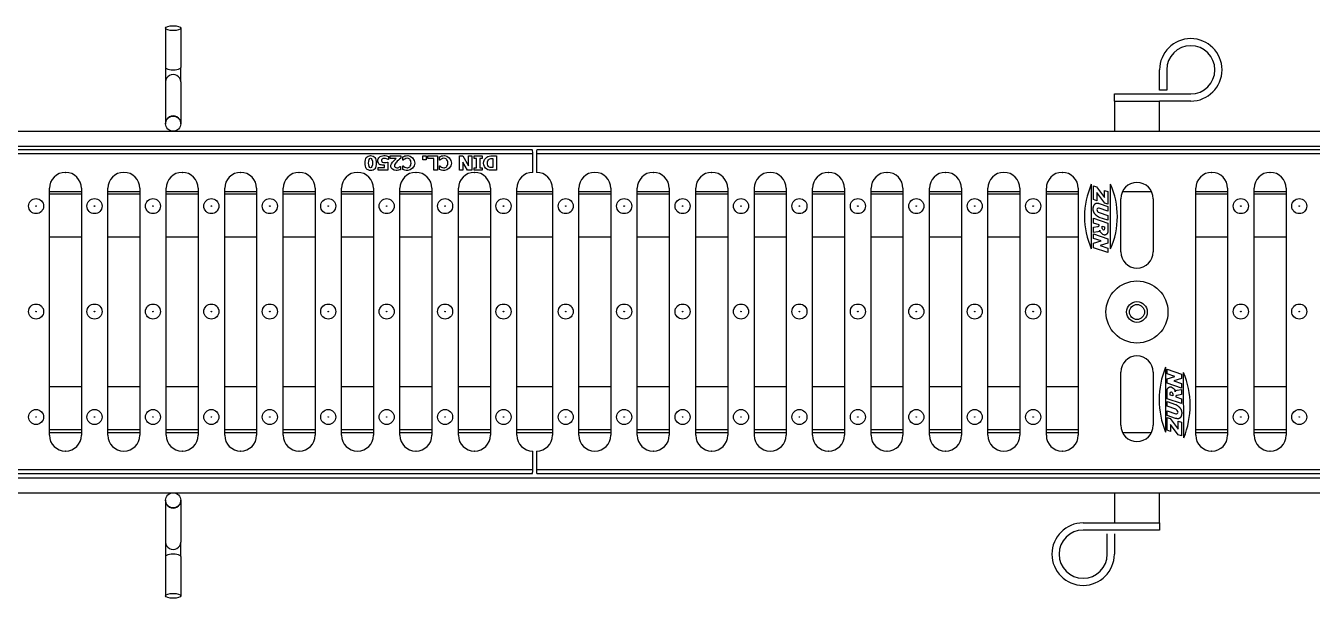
# Model space of a CAD drawing. Header units: inches. Extents: x 72 to 245, y 42 to 80.
# Drawn here: x 190.42 to 211.78, y 70.13 to 79.63 of the extents above; entities that cross this region are included whole.
import ezdxf

# ---------------------------------------------------------------- set-up
doc = ezdxf.new("R2010")
doc.units = ezdxf.units.IN
doc.header["$MEASUREMENT"] = 0
for name, color, linetype in [('Frame', 1, 'Continuous'), ('grate', 40, 'Continuous'), ('Trench', 132, 'Continuous')]:
    doc.layers.add(name, color=color, linetype=linetype)

msp = doc.modelspace()

# ---------------------------------------------------------------- linework, layer by layer
at = {"layer": 'Frame', "color": 7}
for p, q in [((192.7416445, 79.5947892), (192.7416445, 78.9437747)), ((192.9916445, 79.5947892), (192.9916445, 78.9437747)), ((192.7416445, 78.9437747), (192.7416445, 78.7059554)), ((192.9916445, 78.7059554), (192.9916445, 78.9437747)), ((209.2416445, 78.5654403), (209.2416445, 78.9029403)), ((209.3601445, 78.9029403), (209.3601445, 78.5654403)), ((192.7416445, 78.7059554), (192.7416445, 78.0193909)), ((192.9916445, 78.7059554), (192.9916445, 78.0193909)), ((208.4916445, 78.3844403), (208.4916445, 78.5029403)), ((208.4916445, 78.5029403), (209.7601445, 78.5029403)), ((208.4916445, 78.3844403), (209.2416445, 78.3844403)), ((208.4916445, 78.3844403), (208.4916445, 77.8844403)), ((208.4916445, 78.3844403), (209.2416445, 78.3844403)), ((209.3601445, 78.5654403), (209.2416445, 78.5654403)), ((209.2416445, 77.8844403), (209.2416445, 78.3844403)), ((209.7601445, 78.3844403), (209.2416445, 78.3844403)), ((192.7416445, 78.0193909), (192.7416445, 78.0094403)), ((192.9916445, 78.0094403), (192.9916445, 78.0193909)), ((118.8666445, 77.8844403), (238.8666445, 77.8844403)), ((118.8666445, 77.6344403), (238.8666445, 77.6344403)), ((190.8118945, 76.8844403), (191.3418945, 76.8844403)), ((191.7818945, 76.8844403), (192.3118945, 76.8844403)), ((192.7518945, 76.8844403), (193.2818945, 76.8844403)), ((193.7218945, 76.8844403), (194.2518945, 76.8844403)), ((194.6918945, 76.8844403), (195.2218945, 76.8844403)), ((195.6618945, 76.8844403), (196.1918945, 76.8844403)), ((196.6318945, 76.8844403), (197.1618945, 76.8844403)), ((197.6018945, 76.8844403), (198.1318945, 76.8844403)), ((198.5718945, 76.8844403), (199.1618945, 76.8844403)), ((199.6018945, 76.8844403), (200.1318945, 76.8844403)), ((200.5718945, 76.8844403), (201.1018945, 76.8844403)), ((201.5418945, 76.8844403), (202.0718945, 76.8844403)), ((202.5118945, 76.8844403), (203.0418945, 76.8844403)), ((203.4818945, 76.8844403), (204.0118945, 76.8844403)), ((204.4518945, 76.8844403), (204.9818945, 76.8844403)), ((205.4218945, 76.8844403), (205.9518945, 76.8844403)), ((206.3918945, 76.8844403), (206.9218945, 76.8844403)), ((207.3618945, 76.8844403), (207.8918945, 76.8844403)), ((208.6250268, 76.8844403), (209.1087623, 76.8844403)), ((209.8418945, 76.8844403), (210.3718945, 76.8844403)), ((210.8118945, 76.8844403), (211.3418945, 76.8844403)), ((190.8118945, 72.8844403), (191.3418945, 72.8844403)), ((191.7818945, 72.8844403), (192.3118945, 72.8844403)), ((192.7518945, 72.8844403), (193.2818945, 72.8844403)), ((193.7218945, 72.8844403), (194.2518945, 72.8844403)), ((194.6918945, 72.8844403), (195.2218945, 72.8844403)), ((195.6618945, 72.8844403), (196.1918945, 72.8844403)), ((196.6318945, 72.8844403), (197.1618945, 72.8844403)), ((197.6018945, 72.8844403), (198.1318945, 72.8844403)), ((198.5718945, 72.8844403), (199.1618945, 72.8844403)), ((199.6018945, 72.8844403), (200.1318945, 72.8844403)), ((200.5718945, 72.8844403), (201.1018945, 72.8844403)), ((201.5418945, 72.8844403), (202.0718945, 72.8844403)), ((202.5118945, 72.8844403), (203.0418945, 72.8844403)), ((203.4818945, 72.8844403), (204.0118945, 72.8844403)), ((204.4518945, 72.8844403), (204.9818945, 72.8844403)), ((205.4218945, 72.8844403), (205.9518945, 72.8844403)), ((206.3918945, 72.8844403), (206.9218945, 72.8844403)), ((207.3618945, 72.8844403), (207.8918945, 72.8844403)), ((208.6250268, 72.8844403), (209.1087623, 72.8844403)), ((209.8418945, 72.8844403), (210.3718945, 72.8844403)), ((210.8118945, 72.8844403), (211.3418945, 72.8844403)), ((118.8666445, 72.1344403), (238.8666445, 72.1344403)), ((118.8666445, 71.8844403), (238.8666445, 71.8844403)), ((208.4916445, 71.8844403), (208.4916445, 71.3844403)), ((209.2416445, 71.3844403), (209.2416445, 71.8844403)), ((192.7416445, 71.7594403), (192.7416445, 71.7494897)), ((192.7416445, 71.7494897), (192.7416445, 71.0629252)), ((192.9916445, 71.7494897), (192.9916445, 71.7594403)), ((192.9916445, 71.7494897), (192.9916445, 71.0629252)), ((207.9731445, 71.3844403), (208.4916445, 71.3844403)), ((208.4916445, 71.3844403), (209.2416445, 71.3844403)), ((208.4916445, 71.3844403), (209.2416445, 71.3844403)), ((209.2416445, 71.3844403), (209.2416445, 71.2659403)), ((209.2416445, 71.2659403), (207.9731445, 71.2659403)), ((208.3731445, 70.8659403), (208.3731445, 71.2034403)), ((208.4916445, 71.2034403), (208.4916445, 70.8659403)), ((192.7416445, 71.0629252), (192.7416445, 70.8251059)), ((192.9916445, 70.8251059), (192.9916445, 71.0629252)), ((192.7416445, 70.8251059), (192.7416445, 70.1740914)), ((192.9916445, 70.8251059), (192.9916445, 70.1740914))]:
    msp.add_line(p, q, dxfattribs=at)
for centre in [(192.8666445, 78.0094403), (192.8666445, 71.7594403)]:
    msp.add_circle(centre, 0.125, dxfattribs=at)
for centre, radius, start, end in [((209.7601445, 78.9029403), 0.5185, 270, 180), ((209.7601445, 78.9029403), 0.4, 270, 180), ((207.9731445, 70.8659403), 0.5185, 90, 0), ((207.9731445, 70.8659403), 0.4, 90, 0)]:
    msp.add_arc(centre, radius, start, end, dxfattribs=at)
for centre, major_axis in [((192.8666445, 79.5947892), (0.125, 0)), ((192.8666445, 70.1740914), (-0.125, 0))]:
    msp.add_ellipse(centre, major_axis=major_axis, ratio=0.3214394653, dxfattribs=at)
for centre, ratio, start_param, end_param in [((192.8666445, 78.9437747), 0.3214394653, 3.1415926536, 6.2831853072), ((192.8666445, 78.7059554), 0.9469301295, 0, 3.1415926536), ((192.8666445, 78.0193909), 0.9469301295, 0, 3.1415926536), ((192.8666445, 71.7494897), 0.9469301295, 3.1415926536, 6.2831853072), ((192.8666445, 71.0629252), 0.9469301295, 3.1415926536, 6.2831853072), ((192.8666445, 70.8251059), 0.3214394653, 0, 3.1415926536)]:
    msp.add_ellipse(centre, major_axis=(0.125, 0), ratio=ratio, start_param=start_param, end_param=end_param, dxfattribs=at)
at = {"layer": 'grate', "color": 7}
for p, q in [((198.8282775, 77.5764618), (178.9055116, 77.5764618)), ((218.8282775, 77.5764618), (198.9055116, 77.5764618)), ((178.8981445, 77.5164618), (198.8356445, 77.5164618)), ((196.3725468, 77.281001), (196.3725468, 77.3208713)), ((196.424281, 77.3704661), (196.4295323, 77.3704661)), ((196.4295323, 77.3704661), (196.4295323, 77.2356849)), ((196.4398402, 77.4138373), (196.4343945, 77.4138373)), ((196.4398402, 77.4661549), (196.4398402, 77.4138373)), ((196.4686246, 77.4303689), (196.4686246, 77.4756849)), ((196.4686246, 77.4756849), (196.6450266, 77.4756849)), ((196.5703426, 77.4303689), (196.4686246, 77.4303689)), ((196.6450266, 77.4756849), (196.6450266, 77.4365925)), ((196.6800347, 77.4033348), (196.6800347, 77.4597368)), ((196.6854804, 77.4033348), (196.6800347, 77.4033348)), ((197.0094998, 77.4122813), (197.0094998, 77.4756849)), ((197.0094998, 77.4756849), (197.0664853, 77.4756849)), ((197.0664853, 77.4122813), (197.0094998, 77.4122813)), ((197.0664853, 77.4756849), (197.0664853, 77.4122813)), ((197.0933248, 77.4299799), (197.0933248, 77.4756849)), ((197.0933248, 77.4756849), (197.2533896, 77.4756849)), ((197.1930979, 77.4299799), (197.0933248, 77.4299799)), ((197.1930979, 77.2356849), (197.1930979, 77.4299799)), ((197.2533896, 77.4756849), (197.2533896, 77.2356849)), ((197.2889812, 77.4033348), (197.2889812, 77.4597368)), ((197.2944269, 77.4033348), (197.2889812, 77.4033348)), ((197.6192243, 77.2356849), (197.6192243, 77.4756849)), ((197.6192243, 77.4756849), (197.6771822, 77.4756849)), ((197.7508937, 77.2356849), (197.6742648, 77.373189)), ((197.6742648, 77.373189), (197.6742648, 77.2356849)), ((197.6771822, 77.4756849), (197.7697592, 77.308424)), ((197.7697592, 77.308424), (197.7697592, 77.4756849)), ((197.7697592, 77.4756849), (197.8247997, 77.4756849)), ((197.8247997, 77.4756849), (197.8247997, 77.2356849)), ((197.8648645, 77.4338697), (197.8648645, 77.4756849)), ((197.8648645, 77.4756849), (197.9940055, 77.4756849)), ((197.8992892, 77.4338697), (197.8648645, 77.4338697)), ((197.8992892, 77.2775001), (197.8992892, 77.4338697)), ((197.9940055, 77.4338697), (197.9595809, 77.4338697)), ((197.9595809, 77.4338697), (197.9595809, 77.2775001)), ((197.9940055, 77.4756849), (197.9940055, 77.4338697)), ((198.1591271, 77.4756849), (198.2342, 77.4756849)), ((198.1727413, 77.4307578), (198.1739083, 77.4307578)), ((198.1739083, 77.4307578), (198.1739083, 77.2804175)), ((198.2342, 77.4756849), (198.2342, 77.2356849)), ((198.8356445, 77.2012403), (198.8356445, 77.5164618)), ((198.8981445, 77.5164618), (218.8356445, 77.5164618)), ((198.8981445, 77.5164618), (198.8981445, 77.2012403)), ((191.0749193, 77.2012403), (191.0788698, 77.2012403)), ((192.0449193, 77.2012403), (192.0488698, 77.2012403)), ((193.0149193, 77.2012403), (193.0188698, 77.2012403)), ((193.9849193, 77.2012403), (193.9888698, 77.2012403)), ((194.9549193, 77.2012403), (194.9588698, 77.2012403)), ((195.9249193, 77.2012403), (195.9288698, 77.2012403)), ((196.2704399, 77.2356849), (196.2704399, 77.281001)), ((196.2704399, 77.281001), (196.3725468, 77.281001)), ((196.4295323, 77.2356849), (196.2704399, 77.2356849)), ((196.6345242, 77.2983105), (196.6391919, 77.2983105)), ((196.6391919, 77.2983105), (196.6391919, 77.2459929)), ((196.6800347, 77.2510496), (196.6800347, 77.3082295)), ((196.6800347, 77.3082295), (196.6860639, 77.3082295)), ((196.8949193, 77.2012403), (196.8988698, 77.2012403)), ((197.2533896, 77.2356849), (197.1930979, 77.2356849)), ((197.2889812, 77.2510496), (197.2889812, 77.3082295)), ((197.2889812, 77.3082295), (197.2950104, 77.3082295)), ((197.6742648, 77.2356849), (197.6192243, 77.2356849)), ((197.8247997, 77.2356849), (197.7508937, 77.2356849)), ((197.8648645, 77.2356849), (197.8648645, 77.2775001)), ((197.8648645, 77.2775001), (197.8992892, 77.2775001)), ((197.9940055, 77.2356849), (197.8648645, 77.2356849)), ((197.8649193, 77.2012403), (197.8688698, 77.2012403)), ((197.9595809, 77.2775001), (197.9940055, 77.2775001)), ((197.9940055, 77.2775001), (197.9940055, 77.2356849)), ((198.2342, 77.2356849), (198.159905, 77.2356849)), ((198.1739083, 77.2804175), (198.1727413, 77.2804175)), ((198.8349193, 77.2012403), (198.8356445, 77.2012403)), ((198.8981445, 77.2012403), (198.8988698, 77.2012403)), ((199.8649193, 77.2012403), (199.8688698, 77.2012403)), ((200.8349193, 77.2012403), (200.8388698, 77.2012403)), ((201.8049193, 77.2012403), (201.8088698, 77.2012403)), ((202.7749193, 77.2012403), (202.7788698, 77.2012403)), ((203.7449193, 77.2012403), (203.7488698, 77.2012403)), ((204.7149193, 77.2012403), (204.7188698, 77.2012403)), ((205.6849193, 77.2012403), (205.6888698, 77.2012403)), ((206.6549193, 77.2012403), (206.6588698, 77.2012403)), ((207.6249193, 77.2012403), (207.6288698, 77.2012403)), ((210.1049193, 77.2012403), (210.1088698, 77.2012403)), ((211.0749193, 77.2012403), (211.0788698, 77.2012403)), ((190.8118945, 72.840665), (190.8118945, 76.9382156)), ((191.3418945, 76.9382156), (191.3418945, 72.840665)), ((191.7818945, 72.840665), (191.7818945, 76.9382156)), ((192.3118945, 76.9382156), (192.3118945, 72.840665)), ((192.7518945, 72.840665), (192.7518945, 76.9382156)), ((193.2818945, 76.9382156), (193.2818945, 72.840665)), ((193.7218945, 72.840665), (193.7218945, 76.9382156)), ((194.2518945, 76.9382156), (194.2518945, 72.840665)), ((194.6918945, 72.840665), (194.6918945, 76.9382156)), ((195.2218945, 76.9382156), (195.2218945, 72.840665)), ((195.6618945, 72.840665), (195.6618945, 76.9382156)), ((196.1918945, 76.9382156), (196.1918945, 72.840665)), ((196.6318945, 72.840665), (196.6318945, 76.9382156)), ((197.1618945, 76.9382156), (197.1618945, 72.840665)), ((197.6018945, 72.840665), (197.6018945, 76.9382156)), ((198.1318945, 76.9382156), (198.1318945, 72.840665)), ((198.5718945, 72.840665), (198.5718945, 76.9382156)), ((199.1618945, 76.9382156), (199.1618945, 72.840665)), ((199.6018945, 72.840665), (199.6018945, 76.9382156)), ((200.1318945, 76.9382156), (200.1318945, 72.840665)), ((200.5718945, 72.840665), (200.5718945, 76.9382156)), ((201.1018945, 76.9382156), (201.1018945, 72.840665)), ((201.5418945, 72.840665), (201.5418945, 76.9382156)), ((202.0718945, 76.9382156), (202.0718945, 72.840665)), ((202.5118945, 76.9382156), (202.5118945, 72.840665)), ((203.0418945, 76.9382156), (203.0418945, 72.840665)), ((203.4818945, 72.840665), (203.4818945, 76.9382156)), ((204.0118945, 76.9382156), (204.0118945, 72.840665)), ((204.4518945, 72.840665), (204.4518945, 76.9382156)), ((204.9818945, 76.9382156), (204.9818945, 72.840665)), ((205.4218945, 72.840665), (205.4218945, 76.9382156)), ((205.9518945, 76.9382156), (205.9518945, 72.840665)), ((206.3918945, 72.840665), (206.3918945, 76.9382156)), ((206.9218945, 76.9382156), (206.9218945, 72.840665)), ((207.3618945, 72.840665), (207.3618945, 76.9382156)), ((207.8918945, 76.9382156), (207.8918945, 72.840665)), ((208.1087148, 77.0039439), (208.1087148, 75.932108)), ((208.1439313, 76.7488951), (208.1439313, 76.9769867)), ((208.1439313, 76.9769867), (208.1970611, 76.9588951)), ((208.1970611, 76.9588951), (208.3275954, 76.7848493)), ((208.3275954, 76.7848493), (208.3275954, 76.9018722)), ((208.3275954, 76.9018722), (208.3839313, 76.8826355)), ((208.4283718, 75.932108), (208.4283718, 77.0039439)), ((209.8418945, 72.840665), (209.8418945, 76.9382156)), ((210.3718945, 76.9382156), (210.3718945, 72.840665)), ((210.8118945, 72.840665), (210.8118945, 76.9382156)), ((211.3418945, 76.9382156), (211.3418945, 72.840665)), ((208.2007252, 76.7296584), (208.1439313, 76.7488951)), ((208.3328626, 76.6893531), (208.2007252, 76.865231)), ((208.2007252, 76.865231), (208.2007252, 76.7296584)), ((208.2417175, 76.6847729), (208.3839313, 76.6362233)), ((208.3839313, 76.6719485), (208.3328626, 76.6893531)), ((208.3839313, 76.8826355), (208.3839313, 76.6719485)), ((208.5968945, 75.8844403), (208.5968945, 76.7644403)), ((209.1368945, 76.7644403), (209.1368945, 75.8844403)), ((208.3839313, 76.5574447), (208.2385114, 76.6069103)), ((208.2385114, 76.5340859), (208.3839313, 76.4846203)), ((208.3839313, 76.6362233), (208.3839313, 76.5574447)), ((208.3839313, 76.4846203), (208.3839313, 76.4058416)), ((208.1439313, 76.3607271), (208.1439313, 76.4399638)), ((208.1439313, 76.4399638), (208.3839313, 76.358208)), ((208.2385114, 76.3284371), (208.1439313, 76.3607271)), ((208.1439313, 76.2904218), (208.2151527, 76.3046203)), ((208.1439313, 76.2033989), (208.1439313, 76.2904218)), ((208.2385114, 76.325689), (208.2385114, 76.3284371)), ((208.3839313, 76.4058416), (208.2417175, 76.4543913)), ((208.2891221, 76.3112615), (208.3301145, 76.297292)), ((208.2891221, 76.2842386), (208.2891221, 76.3112615)), ((208.3301145, 76.297292), (208.3301145, 76.2688951)), ((208.3839313, 76.358208), (208.3839313, 76.2345439)), ((208.2149237, 76.2143912), (208.1439313, 76.2033989)), ((208.1439313, 76.1067577), (208.1439313, 76.1814141)), ((208.1439313, 76.1814141), (208.3839313, 76.0996584)), ((208.2721756, 76.0630172), (208.1439313, 76.1067577)), ((208.1439313, 76.0247729), (208.2721756, 76.0630172)), ((208.3839313, 76.0996584), (208.3839313, 76.027063)), ((208.1439313, 75.9514905), (208.1439313, 76.0247729)), ((208.3839313, 75.8697348), (208.1439313, 75.9514905)), ((208.3839313, 76.027063), (208.255229, 75.9885897)), ((208.255229, 75.9885897), (208.3839313, 75.9446203)), ((208.3839313, 75.9446203), (208.3839313, 75.8697348)), ((209.33988, 73.967058), (209.33988, 72.8922228)), ((209.3654349, 73.8591673), (209.3654349, 73.9340528)), ((209.3654349, 73.9340528), (209.6054349, 73.8522971)), ((208.5968945, 73.0044403), (208.5968945, 73.8844403)), ((209.1368945, 73.8844403), (209.1368945, 73.0044403)), ((209.4941371, 73.8151978), (209.3654349, 73.8591673)), ((209.3654349, 73.7767246), (209.4941371, 73.8151978)), ((209.3654349, 73.7041291), (209.3654349, 73.7767246)), ((209.6054349, 73.6223734), (209.3654349, 73.7041291)), ((209.6054349, 73.7790146), (209.4771906, 73.7407704)), ((209.4771906, 73.7407704), (209.6054349, 73.6970299)), ((209.6054349, 73.8522971), (209.6054349, 73.7790146)), ((209.6054349, 73.6970299), (209.6054349, 73.6223734)), ((209.6448323, 72.797488), (209.6409122, 73.8821801)), ((209.3654349, 73.4455795), (209.3654349, 73.5692436)), ((209.4192517, 73.5064955), (209.4192517, 73.5348925)), ((209.460244, 73.4925261), (209.4192517, 73.5064955)), ((209.460244, 73.519549), (209.460244, 73.4925261)), ((209.5108547, 73.4780986), (209.5108547, 73.4753505)), ((209.5108547, 73.4753505), (209.6054349, 73.4430604)), ((209.6054349, 73.5133658), (209.5342135, 73.4991673)), ((209.5344425, 73.5893963), (209.6054349, 73.6003887)), ((209.6054349, 73.6003887), (209.6054349, 73.5133658)), ((209.6054349, 73.3638238), (209.3654349, 73.4455795)), ((209.3654349, 73.3979459), (209.5076486, 73.3493963)), ((209.3654349, 73.3191673), (209.3654349, 73.3979459)), ((209.5108547, 73.2697016), (209.3654349, 73.3191673)), ((209.6054349, 73.4430604), (209.6054349, 73.3638238)), ((209.3654349, 73.1675642), (209.3654349, 73.2463429)), ((209.3654349, 73.2463429), (209.5108547, 73.1968772)), ((209.5076486, 73.1190146), (209.3654349, 73.1675642)), ((209.3654349, 73.1318391), (209.4165036, 73.1144345)), ((209.3654349, 72.921152), (209.3654349, 73.1318391)), ((209.4165036, 73.1144345), (209.548641, 72.9385566)), ((209.548641, 72.9385566), (209.548641, 73.0741291)), ((209.548641, 73.0741291), (209.6054349, 73.0548925)), ((209.6054349, 73.0548925), (209.6054349, 72.8268009)), ((209.4217707, 72.9019154), (209.3654349, 72.921152)), ((209.5523051, 72.8448925), (209.4217707, 73.0189383)), ((209.4217707, 73.0189383), (209.4217707, 72.9019154)), ((209.6054349, 72.8268009), (209.5523051, 72.8448925)), ((191.0788698, 72.5776403), (191.0749193, 72.5776403)), ((192.0488698, 72.5776403), (192.0449193, 72.5776403)), ((193.0188698, 72.5776403), (193.0149193, 72.5776403)), ((193.9888698, 72.5776403), (193.9849193, 72.5776403)), ((194.9588698, 72.5776403), (194.9549193, 72.5776403)), ((195.9288698, 72.5776403), (195.9249193, 72.5776403)), ((196.8988698, 72.5776403), (196.8949193, 72.5776403)), ((197.8688698, 72.5776403), (197.8649193, 72.5776403)), ((198.8356445, 72.5776403), (198.8349193, 72.5776403)), ((198.8356445, 72.2624188), (198.8356445, 72.5776403)), ((198.8988698, 72.5776403), (198.8981445, 72.5776403)), ((198.8981445, 72.5776403), (198.8981445, 72.2624188)), ((199.8688698, 72.5776403), (199.8649193, 72.5776403)), ((200.8388698, 72.5776403), (200.8349193, 72.5776403)), ((201.8088698, 72.5776403), (201.8049193, 72.5776403)), ((202.7788698, 72.5776403), (202.7749193, 72.5776403)), ((203.7488698, 72.5776403), (203.7449193, 72.5776403)), ((204.7188698, 72.5776403), (204.7149193, 72.5776403)), ((205.6888698, 72.5776403), (205.6849193, 72.5776403)), ((206.6588698, 72.5776403), (206.6549193, 72.5776403)), ((207.6288698, 72.5776403), (207.6249193, 72.5776403)), ((210.1088698, 72.5776403), (210.1049193, 72.5776403)), ((211.0788698, 72.5776403), (211.0749193, 72.5776403)), ((198.8356445, 72.2624188), (178.8981445, 72.2624188)), ((178.9055116, 72.2024188), (198.8282775, 72.2024188)), ((218.8356445, 72.2624188), (198.8981445, 72.2624188)), ((198.9055116, 72.2024188), (218.8282775, 72.2024188))]:
    msp.add_line(p, q, dxfattribs=at)
for centre, radius in [((190.5906445, 76.6419403), 0.125), ((191.5606445, 76.6419403), 0.125), ((192.5306445, 76.6419403), 0.125), ((193.5006445, 76.6419403), 0.125), ((194.4706445, 76.6419403), 0.125), ((195.4406445, 76.6419403), 0.125), ((196.4106445, 76.6419403), 0.125), ((197.3806445, 76.6419403), 0.125), ((198.3506445, 76.6419403), 0.125), ((199.3831445, 76.6419403), 0.125), ((200.3531445, 76.6419403), 0.125), ((201.3231445, 76.6419403), 0.125), ((202.2931445, 76.6419403), 0.125), ((203.2631445, 76.6419403), 0.125), ((204.2331445, 76.6419403), 0.125), ((205.2031445, 76.6419403), 0.125), ((206.1731445, 76.6419403), 0.125), ((207.1431445, 76.6419403), 0.125), ((210.5906445, 76.6419403), 0.125), ((211.5606445, 76.6419403), 0.125), ((190.5906445, 76.6419403), 0.005), ((191.5606445, 76.6419403), 0.005), ((192.5306445, 76.6419403), 0.005), ((193.5006445, 76.6419403), 0.005), ((194.4706445, 76.6419403), 0.005), ((195.4406445, 76.6419403), 0.005), ((196.4106445, 76.6419403), 0.005), ((197.3806445, 76.6419403), 0.005), ((198.3506445, 76.6419403), 0.005), ((199.3831445, 76.6419403), 0.005), ((200.3531445, 76.6419403), 0.005), ((201.3231445, 76.6419403), 0.005), ((202.2931445, 76.6419403), 0.005), ((203.2631445, 76.6419403), 0.005), ((204.2331445, 76.6419403), 0.005), ((205.2031445, 76.6419403), 0.005), ((206.1731445, 76.6419403), 0.005), ((207.1431445, 76.6419403), 0.005), ((210.5906445, 76.6419403), 0.005), ((211.5606445, 76.6419403), 0.005), ((208.8666445, 74.8844403), 0.515), ((190.5906445, 74.8919403), 0.125), ((191.5606445, 74.8919403), 0.125), ((192.5306445, 74.8919403), 0.125), ((193.5006445, 74.8919403), 0.125), ((194.4706445, 74.8919403), 0.125), ((195.4406445, 74.8919403), 0.125), ((196.4106445, 74.8919403), 0.125), ((197.3806445, 74.8919403), 0.125), ((198.3506445, 74.8919403), 0.125), ((199.3831445, 74.8919403), 0.125), ((200.3531445, 74.8919403), 0.125), ((201.3231445, 74.8919403), 0.125), ((202.2931445, 74.8919403), 0.125), ((203.2631445, 74.8919403), 0.125), ((204.2331445, 74.8919403), 0.125), ((205.2031445, 74.8919403), 0.125), ((206.1731445, 74.8919403), 0.125), ((207.1431445, 74.8919403), 0.125), ((208.8666445, 74.8844403), 0.1719), ((208.8666445, 74.8844403), 0.125), ((210.5906445, 74.8919403), 0.125), ((211.5606445, 74.8919403), 0.125), ((190.5906445, 74.8919403), 0.005), ((191.5606445, 74.8919403), 0.005), ((192.5306445, 74.8919403), 0.005), ((193.5006445, 74.8919403), 0.005), ((194.4706445, 74.8919403), 0.005), ((195.4406445, 74.8919403), 0.005), ((196.4106445, 74.8919403), 0.005), ((197.3806445, 74.8919403), 0.005), ((198.3506445, 74.8919403), 0.005), ((199.3831445, 74.8919403), 0.005), ((200.3531445, 74.8919403), 0.005), ((201.3231445, 74.8919403), 0.005), ((202.2931445, 74.8919403), 0.005), ((203.2631445, 74.8919403), 0.005), ((204.2331445, 74.8919403), 0.005), ((205.2031445, 74.8919403), 0.005), ((206.1731445, 74.8919403), 0.005), ((207.1431445, 74.8919403), 0.005), ((210.5906445, 74.8919403), 0.005), ((211.5606445, 74.8919403), 0.005), ((190.5906445, 73.1419403), 0.125), ((191.5606445, 73.1419403), 0.125), ((192.5306445, 73.1419403), 0.125), ((193.5006445, 73.1419403), 0.125), ((194.4706445, 73.1419403), 0.125), ((195.4406445, 73.1419403), 0.125), ((196.4106445, 73.1419403), 0.125), ((197.3806445, 73.1419403), 0.125), ((198.3506445, 73.1419403), 0.125), ((199.3831445, 73.1419403), 0.125), ((200.3531445, 73.1419403), 0.125), ((201.3231445, 73.1419403), 0.125), ((202.2931445, 73.1419403), 0.125), ((203.2631445, 73.1419403), 0.125), ((204.2331445, 73.1419403), 0.125), ((205.2031445, 73.1419403), 0.125), ((206.1731445, 73.1419403), 0.125), ((207.1431445, 73.1419403), 0.125), ((210.5906445, 73.1419403), 0.125), ((211.5606445, 73.1419403), 0.125), ((190.5906445, 73.1419403), 0.005), ((191.5606445, 73.1419403), 0.005), ((192.5306445, 73.1419403), 0.005), ((193.5006445, 73.1419403), 0.005), ((194.4706445, 73.1419403), 0.005), ((195.4406445, 73.1419403), 0.005), ((196.4106445, 73.1419403), 0.005), ((197.3806445, 73.1419403), 0.005), ((198.3506445, 73.1419403), 0.005), ((199.3831445, 73.1419403), 0.005), ((200.3531445, 73.1419403), 0.005), ((201.3231445, 73.1419403), 0.005), ((202.2931445, 73.1419403), 0.005), ((203.2631445, 73.1419403), 0.005), ((204.2331445, 73.1419403), 0.005), ((205.2031445, 73.1419403), 0.005), ((206.1731445, 73.1419403), 0.005), ((207.1431445, 73.1419403), 0.005), ((210.5906445, 73.1419403), 0.005), ((211.5606445, 73.1419403), 0.005)]:
    msp.add_circle(centre, radius, dxfattribs=at)
for centre, radius, start, end in [((209.319054, 76.468026), 1.3236801, 156.11704002, 203.88295998), ((207.2180325, 76.468026), 1.3236801, 336.11704002, 23.88295998), ((208.8668945, 76.7644403), 0.27, 0, 180), ((208.8668945, 75.8844403), 0.27, 180, 0), ((208.8668945, 73.8844403), 0.27, 0, 180), ((210.6626051, 73.4296404), 1.4277323, 157.88830271, 202.11169729), ((208.3221703, 73.335061), 1.4277323, 337.8815674, 22.53256347), ((208.8668945, 73.0044403), 0.27, 180, 0)]:
    msp.add_arc(centre, radius, start, end, dxfattribs=at)
for centre, major_axis, ratio, start_param, end_param in [((198.8282775, 77.5164618), (0, 0.06), 0.1227845609, 4.7123889804, 6.2831853072), ((198.9055116, 77.5164618), (0, 0.06), 0.1227845609, 0, 1.5707963268), ((191.0788846, 76.9342502), (-0.1901873, 0.1901873), 0.985256536, 5.5052134853, 7.0611571291), ((191.0749044, 76.9342502), (0.1901873, 0.1901873), 0.985256536, 5.5052134853, 7.0611571291), ((192.0488846, 76.9342502), (-0.1901873, 0.1901873), 0.985256536, 5.5052134853, 7.0611571291), ((192.0449044, 76.9342502), (0.1901873, 0.1901873), 0.985256536, 5.5052134853, 7.0611571291), ((193.0188846, 76.9342502), (-0.1901873, 0.1901873), 0.985256536, 5.5052134853, 7.0611571291), ((193.0149044, 76.9342502), (0.1901873, 0.1901873), 0.985256536, 5.5052134853, 7.0611571291), ((193.9888846, 76.9342502), (-0.1901873, 0.1901873), 0.985256536, 5.5052134853, 7.0611571291), ((193.9849044, 76.9342502), (0.1901873, 0.1901873), 0.985256536, 5.5052134853, 7.0611571291), ((194.9588846, 76.9342502), (-0.1901873, 0.1901873), 0.985256536, 5.5052134853, 7.0611571291), ((194.9549044, 76.9342502), (0.1901873, 0.1901873), 0.985256536, 5.5052134853, 7.0611571291), ((195.9288846, 76.9342502), (-0.1901873, 0.1901873), 0.985256536, 5.5052134853, 7.0611571291), ((195.9249044, 76.9342502), (0.1901873, 0.1901873), 0.985256536, 5.5052134853, 7.0611571291), ((196.8988846, 76.9342502), (-0.1901873, 0.1901873), 0.985256536, 5.5052134853, 7.0611571291), ((196.8949044, 76.9342502), (0.1901873, 0.1901873), 0.985256536, 5.5052134853, 7.0611571291), ((197.8688846, 76.9342502), (-0.1901873, 0.1901873), 0.985256536, 5.5052134853, 7.0611571291), ((197.8649044, 76.9342502), (0.1901873, 0.1901873), 0.985256536, 5.5052134853, 7.0611571291), ((198.8388846, 76.9342502), (-0.1901873, 0.1901873), 0.985256536, 5.5052134853, 7.0611571291), ((198.8949044, 76.9342502), (0.1901873, 0.1901873), 0.985256536, 5.5052134853, 7.0611571291), ((199.8688846, 76.9342502), (-0.1901873, 0.1901873), 0.985256536, 5.5052134853, 7.0611571291), ((199.8649044, 76.9342502), (0.1901873, 0.1901873), 0.985256536, 5.5052134853, 7.0611571291), ((200.8388846, 76.9342502), (-0.1901873, 0.1901873), 0.985256536, 5.5052134853, 7.0611571291), ((200.8349044, 76.9342502), (0.1901873, 0.1901873), 0.985256536, 5.5052134853, 7.0611571291), ((201.8088846, 76.9342502), (-0.1901873, 0.1901873), 0.985256536, 5.5052134853, 7.0611571291), ((201.8049044, 76.9342502), (0.1901873, 0.1901873), 0.985256536, 5.5052134853, 7.0611571291), ((202.7788846, 76.9342502), (-0.1901873, 0.1901873), 0.985256536, 5.5052134853, 7.0611571291), ((202.7749044, 76.9342502), (0.1901873, 0.1901873), 0.985256536, 5.5052134853, 7.0611571291), ((203.7488846, 76.9342502), (-0.1901873, 0.1901873), 0.985256536, 5.5052134853, 7.0611571291), ((203.7449044, 76.9342502), (0.1901873, 0.1901873), 0.985256536, 5.5052134853, 7.0611571291), ((204.7188846, 76.9342502), (-0.1901873, 0.1901873), 0.985256536, 5.5052134853, 7.0611571291), ((204.7149044, 76.9342502), (0.1901873, 0.1901873), 0.985256536, 5.5052134853, 7.0611571291), ((205.6888846, 76.9342502), (-0.1901873, 0.1901873), 0.985256536, 5.5052134853, 7.0611571291), ((205.6849044, 76.9342502), (0.1901873, 0.1901873), 0.985256536, 5.5052134853, 7.0611571291), ((206.6588846, 76.9342502), (-0.1901873, 0.1901873), 0.985256536, 5.5052134853, 7.0611571291), ((206.6549044, 76.9342502), (0.1901873, 0.1901873), 0.985256536, 5.5052134853, 7.0611571291), ((207.6288846, 76.9342502), (-0.1901873, 0.1901873), 0.985256536, 5.5052134853, 7.0611571291), ((207.6249044, 76.9342502), (0.1901873, 0.1901873), 0.985256536, 5.5052134853, 7.0611571291), ((210.1088846, 76.9342502), (-0.1901873, 0.1901873), 0.985256536, 5.5052134853, 7.0611571291), ((210.1049044, 76.9342502), (0.1901873, 0.1901873), 0.985256536, 5.5052134853, 7.0611571291), ((211.0788846, 76.9342502), (-0.1901873, 0.1901873), 0.985256536, 5.5052134853, 7.0611571291), ((211.0749044, 76.9342502), (0.1901873, 0.1901873), 0.985256536, 5.5052134853, 7.0611571291), ((191.0788846, 72.8446304), (-0.1901873, -0.1901873), 0.985256536, 5.5052134853, 7.0611571291), ((191.0749044, 72.8446304), (0.1901873, -0.1901873), 0.985256536, 5.5052134853, 7.0611571291), ((192.0488846, 72.8446304), (-0.1901873, -0.1901873), 0.985256536, 5.5052134853, 7.0611571291), ((192.0449044, 72.8446304), (0.1901873, -0.1901873), 0.985256536, 5.5052134853, 7.0611571291), ((193.0188846, 72.8446304), (-0.1901873, -0.1901873), 0.985256536, 5.5052134853, 7.0611571291), ((193.0149044, 72.8446304), (0.1901873, -0.1901873), 0.985256536, 5.5052134853, 7.0611571291), ((193.9888846, 72.8446304), (-0.1901873, -0.1901873), 0.985256536, 5.5052134853, 7.0611571291), ((193.9849044, 72.8446304), (0.1901873, -0.1901873), 0.985256536, 5.5052134853, 7.0611571291), ((194.9588846, 72.8446304), (-0.1901873, -0.1901873), 0.985256536, 5.5052134853, 7.0611571291), ((194.9549044, 72.8446304), (0.1901873, -0.1901873), 0.985256536, 5.5052134853, 7.0611571291), ((195.9288846, 72.8446304), (-0.1901873, -0.1901873), 0.985256536, 5.5052134853, 7.0611571291), ((195.9249044, 72.8446304), (0.1901873, -0.1901873), 0.985256536, 5.5052134853, 7.0611571291), ((196.8988846, 72.8446304), (-0.1901873, -0.1901873), 0.985256536, 5.5052134853, 7.0611571291), ((196.8949044, 72.8446304), (0.1901873, -0.1901873), 0.985256536, 5.5052134853, 7.0611571291), ((197.8688846, 72.8446304), (-0.1901873, -0.1901873), 0.985256536, 5.5052134853, 7.0611571291), ((197.8649044, 72.8446304), (0.1901873, -0.1901873), 0.985256536, 5.5052134853, 7.0611571291), ((198.8388846, 72.8446304), (-0.1901873, -0.1901873), 0.985256536, 5.5052134853, 7.0611571291), ((198.8949044, 72.8446304), (0.1901873, -0.1901873), 0.985256536, 5.5052134853, 7.0611571291), ((199.8688846, 72.8446304), (-0.1901873, -0.1901873), 0.985256536, 5.5052134853, 7.0611571291), ((199.8649044, 72.8446304), (0.1901873, -0.1901873), 0.985256536, 5.5052134853, 7.0611571291), ((200.8388846, 72.8446304), (-0.1901873, -0.1901873), 0.985256536, 5.5052134853, 7.0611571291), ((200.8349044, 72.8446304), (0.1901873, -0.1901873), 0.985256536, 5.5052134853, 7.0611571291), ((201.8088846, 72.8446304), (-0.1901873, -0.1901873), 0.985256536, 5.5052134853, 7.0611571291), ((201.8049044, 72.8446304), (0.1901873, -0.1901873), 0.985256536, 5.5052134853, 7.0611571291), ((202.7788846, 72.8446304), (-0.1901873, -0.1901873), 0.985256536, 5.5052134853, 7.0611571291), ((202.7749044, 72.8446304), (0.1901873, -0.1901873), 0.985256536, 5.5052134853, 7.0611571291), ((203.7488846, 72.8446304), (-0.1901873, -0.1901873), 0.985256536, 5.5052134853, 7.0611571291), ((203.7449044, 72.8446304), (0.1901873, -0.1901873), 0.985256536, 5.5052134853, 7.0611571291), ((204.7188846, 72.8446304), (-0.1901873, -0.1901873), 0.985256536, 5.5052134853, 7.0611571291), ((204.7149044, 72.8446304), (0.1901873, -0.1901873), 0.985256536, 5.5052134853, 7.0611571291), ((205.6888846, 72.8446304), (-0.1901873, -0.1901873), 0.985256536, 5.5052134853, 7.0611571291), ((205.6849044, 72.8446304), (0.1901873, -0.1901873), 0.985256536, 5.5052134853, 7.0611571291), ((206.6588846, 72.8446304), (-0.1901873, -0.1901873), 0.985256536, 5.5052134853, 7.0611571291), ((206.6549044, 72.8446304), (0.1901873, -0.1901873), 0.985256536, 5.5052134853, 7.0611571291), ((207.6288846, 72.8446304), (-0.1901873, -0.1901873), 0.985256536, 5.5052134853, 7.0611571291), ((207.6249044, 72.8446304), (0.1901873, -0.1901873), 0.985256536, 5.5052134853, 7.0611571291), ((210.1088846, 72.8446304), (-0.1901873, -0.1901873), 0.985256536, 5.5052134853, 7.0611571291), ((210.1049044, 72.8446304), (0.1901873, -0.1901873), 0.985256536, 5.5052134853, 7.0611571291), ((211.0788846, 72.8446304), (-0.1901873, -0.1901873), 0.985256536, 5.5052134853, 7.0611571291), ((211.0749044, 72.8446304), (0.1901873, -0.1901873), 0.985256536, 5.5052134853, 7.0611571291), ((198.8282775, 72.2624188), (0, 0.06), 0.1227845609, 3.1415926536, 4.7123889804), ((198.9055116, 72.2624188), (0, 0.06), 0.1227845609, 1.5707963268, 3.1415926536)]:
    msp.add_ellipse(centre, major_axis=major_axis, ratio=ratio, start_param=start_param, end_param=end_param, dxfattribs=at)
for points, degree in [([(196.0512502, 77.3556849), (196.0512502, 77.3868032), (196.0611692, 77.4334807), (196.0722551, 77.4492343)], 3), ([(196.0720606, 77.2633024), (196.0611692, 77.2790561), (196.0512502, 77.325539), (196.0512502, 77.3556849)], 3), ([(196.0722551, 77.4492343), (196.0831465, 77.4647935), (196.1183491, 77.4807416), (196.1436327, 77.4807416)], 3), ([(196.1117365, 77.3556849), (196.1117365, 77.399834), (196.1265177, 77.436398), (196.1436327, 77.436398)], 3), ([(196.1436327, 77.2751663), (196.1263232, 77.2751663), (196.1117365, 77.3111468), (196.1117365, 77.3556849)], 3), ([(196.1436327, 77.4807416), (196.1691109, 77.4807416), (196.204119, 77.4647935), (196.2152049, 77.4488454)], 3), ([(196.1436327, 77.436398), (196.1609423, 77.436398), (196.1757235, 77.399834), (196.1757235, 77.3558794)], 3), ([(196.1757235, 77.3558794), (196.1757235, 77.3111468), (196.1609423, 77.2751663), (196.1436327, 77.2751663)], 3), ([(196.2362097, 77.3556849), (196.2362097, 77.3237886), (196.2262908, 77.2786671), (196.2150104, 77.26233)], 3), ([(196.2152049, 77.4488454), (196.2262908, 77.4330917), (196.2362097, 77.3868032), (196.2362097, 77.3556849)], 3), ([(196.2638272, 77.3943883), (196.2638272, 77.4132538), (196.2766635, 77.4451501), (196.2893053, 77.4566249)], 3), ([(196.2926117, 77.3342911), (196.2789974, 77.3432376), (196.2638272, 77.3729945), (196.2638272, 77.3943883)], 3), ([(196.2893053, 77.4566249), (196.3019472, 77.4680998), (196.3365663, 77.4807416), (196.3618499, 77.4807416)], 3), ([(196.3505695, 77.3200933), (196.33326, 77.3200933), (196.3040865, 77.327095), (196.2926117, 77.3342911)], 3), ([(196.3346214, 77.4233672), (196.3297592, 77.418505), (196.3243134, 77.4066412), (196.3243134, 77.3967222)], 3), ([(196.3243134, 77.3967222), (196.3243134, 77.3881647), (196.3313151, 77.3761063), (196.3369553, 77.372411)], 3), ([(196.3723523, 77.4342587), (196.3630169, 77.4342587), (196.341234, 77.4295909), (196.3346214, 77.4233672)], 3), ([(196.3369553, 77.372411), (196.3451238, 77.3669653), (196.3684626, 77.3638535), (196.3768256, 77.3638535)], 3), ([(196.3725468, 77.3208713), (196.3676846, 77.3204823), (196.3542648, 77.3200933), (196.3505695, 77.3200933)], 3), ([(196.3618499, 77.4807416), (196.3886895, 77.4805471), (196.4271984, 77.4717951), (196.4398402, 77.4661549)], 3), ([(196.4093053, 77.4264791), (196.4007478, 77.4297854), (196.3830493, 77.4342587), (196.3723523, 77.4342587)], 3), ([(196.3768256, 77.3638535), (196.3900509, 77.3638535), (196.41514, 77.3681322), (196.424281, 77.3704661)], 3), ([(196.4343945, 77.4138373), (196.4297267, 77.4163656), (196.4184464, 77.4229783), (196.4093053, 77.4264791)], 3), ([(196.4791271, 77.3035617), (196.4791271, 77.3247611), (196.4991595, 77.3656039), (196.5223037, 77.3889426)], 3), ([(196.5223037, 77.3889426), (196.5368904, 77.4033348), (196.5643135, 77.4257011), (196.5703426, 77.4303689)], 3), ([(196.5734545, 77.3729945), (196.5557559, 77.354518), (196.5400023, 77.326317), (196.5400023, 77.3115358)], 3), ([(196.6450266, 77.4365925), (196.6226603, 77.4186995), (196.5868742, 77.3871922), (196.5734545, 77.3729945)], 3), ([(196.6800347, 77.4597368), (196.6866473, 77.4628486), (196.7039569, 77.4706282), (196.7132924, 77.473351)], 3), ([(196.710375, 77.4225893), (196.7022065, 77.4177271), (196.6899536, 77.4074191), (196.6854804, 77.4033348)], 3), ([(196.7512178, 77.4354256), (196.739354, 77.4354256), (196.7177656, 77.4274515), (196.710375, 77.4225893)], 3), ([(196.7132924, 77.473351), (196.7245728, 77.4768518), (196.7442162, 77.4803527), (196.7613313, 77.4803527)], 3), ([(196.794978, 77.4183105), (196.7856425, 77.4274515), (196.7626927, 77.4354256), (196.7512178, 77.4354256)], 3), ([(196.8788029, 77.3558794), (196.8788029, 77.298894), (196.8152049, 77.2310172), (196.7611368, 77.2310172)], 3), ([(196.7613313, 77.4803527), (196.8153994, 77.4803527), (196.8788029, 77.4150042), (196.8788029, 77.3558794)], 3), ([(196.8165663, 77.3560739), (196.8165663, 77.3784402), (196.8047024, 77.408975), (196.794978, 77.4183105)], 3), ([(196.7961449, 77.2944207), (196.8050914, 77.3035617), (196.8165663, 77.3348745), (196.8165663, 77.3560739)], 3), ([(197.2889812, 77.4597368), (197.2955939, 77.4628486), (197.3129034, 77.4706282), (197.3222389, 77.473351)], 3), ([(197.3193216, 77.4225893), (197.311153, 77.4177271), (197.2989002, 77.4074191), (197.2944269, 77.4033348)], 3), ([(197.3601644, 77.4354256), (197.3483005, 77.4354256), (197.3267122, 77.4274515), (197.3193216, 77.4225893)], 3), ([(197.3222389, 77.473351), (197.3335193, 77.4768518), (197.3531627, 77.4803527), (197.3702778, 77.4803527)], 3), ([(197.4039245, 77.4183105), (197.394589, 77.4274515), (197.3716392, 77.4354256), (197.3601644, 77.4354256)], 3), ([(197.4877494, 77.3558794), (197.4877494, 77.298894), (197.4241514, 77.2310172), (197.3700833, 77.2310172)], 3), ([(197.3702778, 77.4803527), (197.4243459, 77.4803527), (197.4877494, 77.4150042), (197.4877494, 77.3558794)], 3), ([(197.4255128, 77.3560739), (197.4255128, 77.3784402), (197.413649, 77.408975), (197.4039245, 77.4183105)], 3), ([(197.4050914, 77.2944207), (197.4140379, 77.3035617), (197.4255128, 77.3348745), (197.4255128, 77.3560739)], 3), ([(198.0200671, 77.3558794), (198.0200671, 77.3895261), (198.049435, 77.4424272), (198.0718013, 77.4566249)], 3), ([(198.0710234, 77.2545504), (198.0474901, 77.2697206), (198.0200671, 77.3210658), (198.0200671, 77.3558794)], 3), ([(198.0718013, 77.4566249), (198.0904723, 77.4686833), (198.1344269, 77.4756849), (198.1591271, 77.4756849)], 3), ([(198.0819148, 77.3554904), (198.0819148, 77.3792181), (198.0972794, 77.4120869), (198.1120606, 77.4214224)], 3), ([(198.114978, 77.2883916), (198.0982519, 77.2979215), (198.0819148, 77.3317627), (198.0819148, 77.3554904)], 3), ([(198.1120606, 77.4214224), (198.1247025, 77.4293964), (198.1525144, 77.4307578), (198.1727413, 77.4307578)], 3), ([(196.1436327, 77.2308227), (196.1177656, 77.2308227), (196.0831465, 77.2471598), (196.0720606, 77.2633024)], 3), ([(196.2150104, 77.26233), (196.20373, 77.2463818), (196.1681384, 77.2308227), (196.1436327, 77.2308227)], 3), ([(196.5658694, 77.2310172), (196.5230817, 77.2310172), (196.4791271, 77.2691371), (196.4791271, 77.3035617)], 3), ([(196.5400023, 77.3115358), (196.5400023, 77.2948097), (196.5600347, 77.2769167), (196.5779277, 77.2769167)], 3), ([(196.6391919, 77.2459929), (196.6290784, 77.2411306), (196.5859018, 77.2310172), (196.5658694, 77.2310172)], 3), ([(196.5779277, 77.2769167), (196.5870687, 77.2769167), (196.6034058, 77.2813899), (196.6117689, 77.2848907)], 3), ([(196.6117689, 77.2848907), (196.6199374, 77.288586), (196.6316068, 77.2963656), (196.6345242, 77.2983105)], 3), ([(196.7134869, 77.2370463), (196.7053183, 77.2395747), (196.6860639, 77.2479377), (196.6800347, 77.2510496)], 3), ([(196.6860639, 77.3082295), (196.6905371, 77.3043397), (196.7037624, 77.2934483), (196.7121254, 77.2883916)], 3), ([(196.7121254, 77.2883916), (196.7204885, 77.2831403), (196.7405209, 77.2759442), (196.7516068, 77.2759442)], 3), ([(196.7611368, 77.2310172), (196.7469391, 77.2310172), (196.7239893, 77.2343235), (196.7134869, 77.2370463)], 3), ([(196.7516068, 77.2759442), (196.7646376, 77.2759442), (196.7862259, 77.2841128), (196.7961449, 77.2944207)], 3), ([(197.3224334, 77.2370463), (197.3142648, 77.2395747), (197.2950104, 77.2479377), (197.2889812, 77.2510496)], 3), ([(197.2950104, 77.3082295), (197.2994836, 77.3043397), (197.3127089, 77.2934483), (197.321072, 77.2883916)], 3), ([(197.321072, 77.2883916), (197.329435, 77.2831403), (197.3494674, 77.2759442), (197.3605533, 77.2759442)], 3), ([(197.3700833, 77.2310172), (197.3558856, 77.2310172), (197.3329358, 77.2343235), (197.3224334, 77.2370463)], 3), ([(197.3605533, 77.2759442), (197.3735841, 77.2759442), (197.3951725, 77.2841128), (197.4050914, 77.2944207)], 3), ([(198.159905, 77.2356849), (198.1346214, 77.2356849), (198.0904723, 77.2421031), (198.0710234, 77.2545504)], 3), ([(198.1727413, 77.2804175), (198.1540704, 77.2804175), (198.1272308, 77.2817789), (198.114978, 77.2883916)], 3), ([(208.1400382, 76.598208), (208.1400382, 76.6158416), (208.1448473, 76.6550019), (208.1597328, 76.6781317), (208.1867557, 76.6923302), (208.2011832, 76.6916432)], 5), ([(208.2011832, 76.6916432), (208.2238549, 76.6907271), (208.2417175, 76.6847729)], 2), ([(208.1478244, 76.5487424), (208.1400382, 76.568208), (208.1400382, 76.598208)], 2), ([(208.2417175, 76.4543913), (208.2204198, 76.4614905), (208.1824046, 76.4878264), (208.1537786, 76.5262996), (208.1478244, 76.5487424)], 4), ([(208.2385114, 76.6069103), (208.2206488, 76.6130935), (208.2011832, 76.6004981), (208.2011832, 76.5833226)], 3), ([(208.2011832, 76.5833226), (208.2011832, 76.566147), (208.2204198, 76.5402691), (208.2385114, 76.5340859)], 3), ([(208.2151527, 76.3046203), (208.2300382, 76.3075974), (208.2332443, 76.3110325)], 2), ([(208.2332443, 76.3110325), (208.2385114, 76.3167577), (208.2385114, 76.325689)], 2), ([(208.2920992, 76.265918), (208.2891221, 76.2796584), (208.2891221, 76.2842386)], 2), ([(208.3099618, 76.2450783), (208.3033206, 76.2473683), (208.2934733, 76.2585897), (208.2920992, 76.265918)], 3), ([(208.3301145, 76.2688951), (208.3301145, 76.2505745), (208.3198091, 76.2418722), (208.3099618, 76.2450783)], 3), ([(208.2442366, 76.2274447), (208.2410305, 76.2240096), (208.2215649, 76.2150783), (208.2149237, 76.2143912)], 3), ([(208.2495038, 76.2430172), (208.2488168, 76.2320248), (208.2442366, 76.2274447)], 2), ([(208.256603, 76.2169103), (208.2506488, 76.2285897), (208.2495038, 76.2430172)], 2), ([(208.315916, 76.1637806), (208.2955343, 76.1708798), (208.2657633, 76.1983607), (208.256603, 76.2169103)], 3), ([(208.3839313, 76.2345439), (208.3839313, 76.2006508), (208.3717939, 76.1676737), (208.3390458, 76.1559943), (208.315916, 76.1637806)], 4), ([(209.3654349, 73.5692436), (209.3654349, 73.6031368), (209.3775723, 73.6361139), (209.4103204, 73.6477933), (209.4334501, 73.640007)], 4), ([(209.4192517, 73.5348925), (209.4192517, 73.5532131), (209.429557, 73.5619154), (209.4394043, 73.5587093)], 3), ([(209.4334501, 73.640007), (209.4538318, 73.6329078), (209.4836028, 73.6054268), (209.4927631, 73.5868772)], 3), ([(209.4394043, 73.5587093), (209.4460455, 73.5564192), (209.4558929, 73.5451978), (209.4572669, 73.5378696)], 3), ([(209.4572669, 73.5378696), (209.460244, 73.5241291), (209.460244, 73.519549)], 2), ([(209.4927631, 73.5868772), (209.4987173, 73.5751978), (209.4998623, 73.5607704)], 2), ([(209.4998623, 73.5607704), (209.5005494, 73.5717627), (209.5051295, 73.5763429)], 2), ([(209.5051295, 73.5763429), (209.5083356, 73.579778), (209.5278013, 73.5887093), (209.5344425, 73.5893963)], 3), ([(209.5161219, 73.4927551), (209.5108547, 73.4870299), (209.5108547, 73.4780986)], 2), ([(209.5342135, 73.4991673), (209.519328, 73.4961902), (209.5161219, 73.4927551)], 2), ([(209.5076486, 73.3493963), (209.5289463, 73.3422971), (209.5669616, 73.3159612), (209.5955875, 73.2774879), (209.6015417, 73.2550452)], 4), ([(209.548183, 73.220465), (209.548183, 73.2376406), (209.5289463, 73.2635184), (209.5108547, 73.2697016)], 3), ([(209.548183, 73.1121444), (209.5255112, 73.1130604), (209.5076486, 73.1190146)], 2), ([(209.5108547, 73.1968772), (209.5287173, 73.190694), (209.548183, 73.2032894), (209.548183, 73.220465)], 3), ([(209.609328, 73.2055795), (209.609328, 73.1879459), (209.6045188, 73.1487856), (209.5896333, 73.1256558), (209.5626104, 73.1114574), (209.548183, 73.1121444)], 5), ([(209.6015417, 73.2550452), (209.609328, 73.2355795), (209.609328, 73.2055795)], 2)]:
    msp.add_open_spline(points, degree=degree, dxfattribs=at)
at = {"layer": 'Trench', "color": 7}
for p, q in [((191.3418945, 76.8416997), (190.8118945, 76.8416997)), ((192.3118945, 76.8416997), (191.7818945, 76.8416997)), ((193.2818945, 76.8416997), (192.7518945, 76.8416997)), ((194.2518945, 76.8416997), (193.7218945, 76.8416997)), ((195.2218945, 76.8416997), (194.6918945, 76.8416997)), ((196.1918945, 76.8416997), (195.6618945, 76.8416997)), ((197.1618945, 76.8416997), (196.6318945, 76.8416997)), ((198.1318945, 76.8416997), (197.6018945, 76.8416997)), ((199.1618945, 76.8416997), (198.5718945, 76.8416997)), ((200.1318945, 76.8416997), (199.6018945, 76.8416997)), ((201.1018945, 76.8416997), (200.5718945, 76.8416997)), ((202.0718945, 76.8416997), (201.5418945, 76.8416997)), ((203.0418945, 76.8416997), (202.5118945, 76.8416997)), ((204.0118945, 76.8416997), (203.4818945, 76.8416997)), ((204.9818945, 76.8416997), (204.4518945, 76.8416997)), ((205.9518945, 76.8416997), (205.4218945, 76.8416997)), ((206.9218945, 76.8416997), (206.3918945, 76.8416997)), ((207.8918945, 76.8416997), (207.3618945, 76.8416997)), ((210.3718945, 76.8416997), (209.8418945, 76.8416997)), ((211.3418945, 76.8416997), (210.8118945, 76.8416997)), ((191.3418945, 76.1279967), (190.8118945, 76.1279967)), ((192.3118945, 76.1279967), (191.7818945, 76.1279967)), ((193.2818945, 76.1279967), (192.7518945, 76.1279967)), ((194.2518945, 76.1279967), (193.7218945, 76.1279967)), ((195.2218945, 76.1279967), (194.6918945, 76.1279967)), ((196.1918945, 76.1279967), (195.6618945, 76.1279967)), ((197.1618945, 76.1279967), (196.6318945, 76.1279967)), ((198.1318945, 76.1279967), (197.6018945, 76.1279967)), ((199.1618945, 76.1279967), (198.5718945, 76.1279967)), ((200.1318945, 76.1279967), (199.6018945, 76.1279967)), ((201.1018945, 76.1279967), (200.5718945, 76.1279967)), ((202.0718945, 76.1279967), (201.5418945, 76.1279967)), ((203.0418945, 76.1279967), (202.5118945, 76.1279967)), ((204.0118945, 76.1279967), (203.4818945, 76.1279967)), ((204.9818945, 76.1279967), (204.4518945, 76.1279967)), ((205.9518945, 76.1279967), (205.4218945, 76.1279967)), ((206.9218945, 76.1279967), (206.3918945, 76.1279967)), ((207.8918945, 76.1279967), (207.3618945, 76.1279967)), ((210.3718945, 76.1279967), (209.8418945, 76.1279967)), ((211.3418945, 76.1279967), (210.8118945, 76.1279967)), ((191.3418945, 73.6408839), (190.8118945, 73.6408839)), ((192.3118945, 73.6408839), (191.7818945, 73.6408839)), ((193.2818945, 73.6408839), (192.7518945, 73.6408839)), ((194.2518945, 73.6408839), (193.7218945, 73.6408839)), ((195.2218945, 73.6408839), (194.6918945, 73.6408839)), ((196.1918945, 73.6408839), (195.6618945, 73.6408839)), ((197.1618945, 73.6408839), (196.6318945, 73.6408839)), ((198.1318945, 73.6408839), (197.6018945, 73.6408839)), ((199.1618945, 73.6408839), (198.5718945, 73.6408839)), ((200.1318945, 73.6408839), (199.6018945, 73.6408839)), ((201.1018945, 73.6408839), (200.5718945, 73.6408839)), ((202.0718945, 73.6408839), (201.5418945, 73.6408839)), ((203.0418945, 73.6408839), (202.5118945, 73.6408839)), ((204.0118945, 73.6408839), (203.4818945, 73.6408839)), ((204.9818945, 73.6408839), (204.4518945, 73.6408839)), ((205.9518945, 73.6408839), (205.4218945, 73.6408839)), ((206.9218945, 73.6408839), (206.3918945, 73.6408839)), ((207.8918945, 73.6408839), (207.3618945, 73.6408839)), ((210.3718945, 73.6408839), (209.8418945, 73.6408839)), ((211.3418945, 73.6408839), (210.8118945, 73.6408839)), ((191.3418945, 72.9271809), (190.8118945, 72.9271809)), ((192.3118945, 72.9271809), (191.7818945, 72.9271809)), ((193.2818945, 72.9271809), (192.7518945, 72.9271809)), ((194.2518945, 72.9271809), (193.7218945, 72.9271809)), ((195.2218945, 72.9271809), (194.6918945, 72.9271809)), ((196.1918945, 72.9271809), (195.6618945, 72.9271809)), ((197.1618945, 72.9271809), (196.6318945, 72.9271809)), ((198.1318945, 72.9271809), (197.6018945, 72.9271809)), ((199.1618945, 72.9271809), (198.5718945, 72.9271809)), ((200.1318945, 72.9271809), (199.6018945, 72.9271809)), ((201.1018945, 72.9271809), (200.5718945, 72.9271809)), ((202.0718945, 72.9271809), (201.5418945, 72.9271809)), ((203.0418945, 72.9271809), (202.5118945, 72.9271809)), ((204.0118945, 72.9271809), (203.4818945, 72.9271809)), ((204.9818945, 72.9271809), (204.4518945, 72.9271809)), ((205.9518945, 72.9271809), (205.4218945, 72.9271809)), ((206.9218945, 72.9271809), (206.3918945, 72.9271809)), ((207.8918945, 72.9271809), (207.3618945, 72.9271809)), ((210.3718945, 72.9271809), (209.8418945, 72.9271809)), ((211.3418945, 72.9271809), (210.8118945, 72.9271809))]:
    msp.add_line(p, q, dxfattribs=at)

doc.saveas('drawing.dxf')
